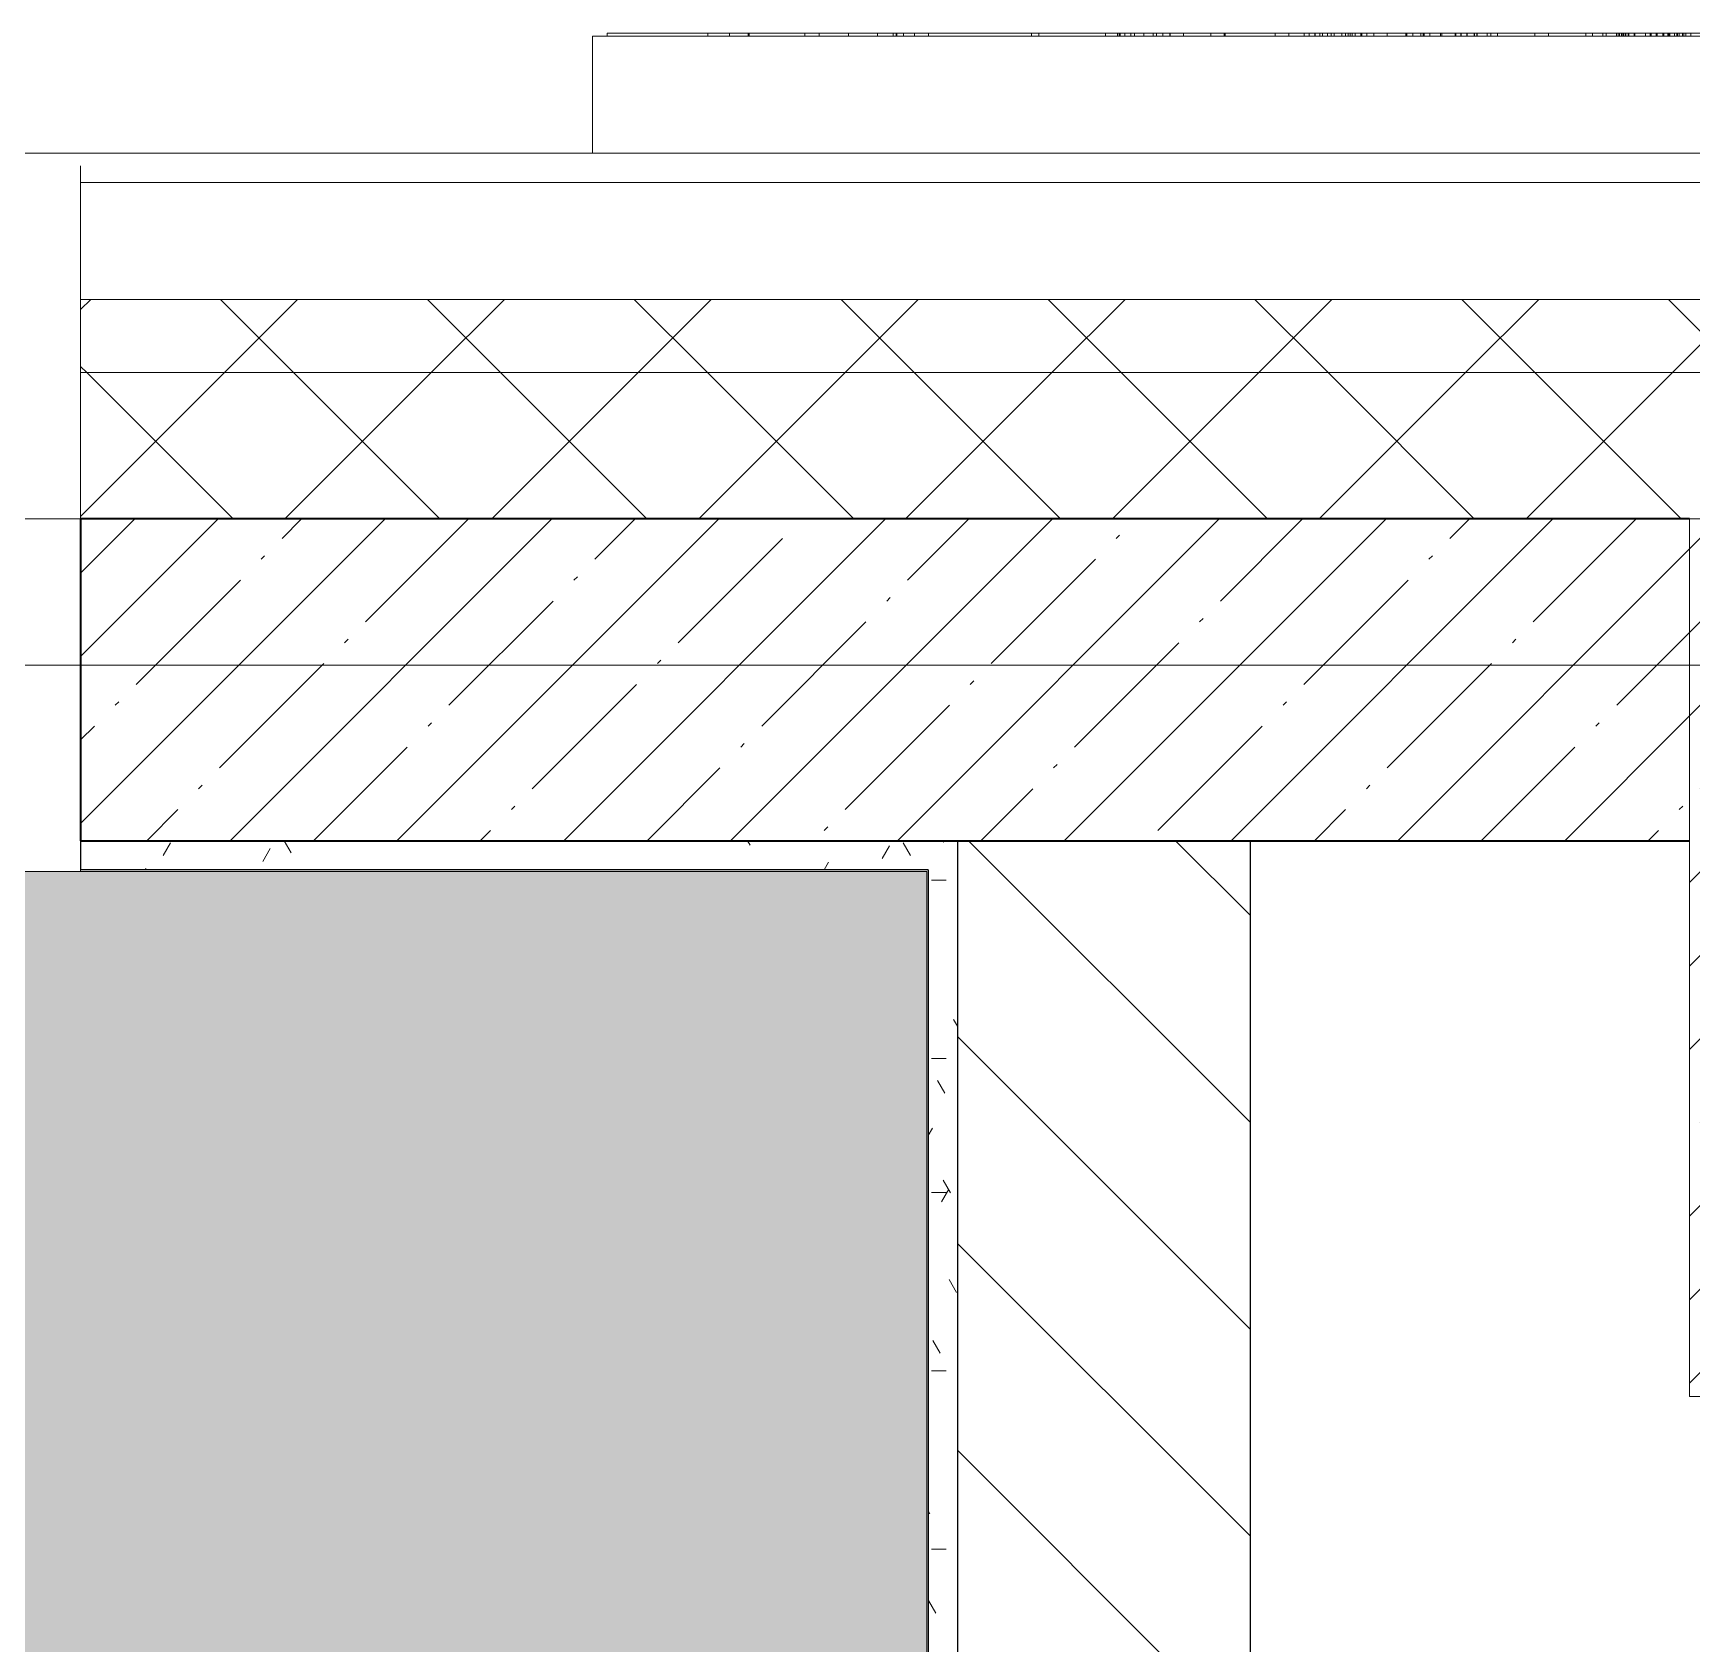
# Model space of a CAD drawing. Header units: millimetres. Extents: x -4196 to 190310, y -8553 to 29000.
# Drawn here: x 31878 to 33012, y 26331 to 27432 of the extents above; entities that cross this region are included whole.
import ezdxf

# ---------------------------------------------------------------- set-up
doc = ezdxf.new("R2010")
doc.units = ezdxf.units.MM
for name, color, linetype, lineweight in [('A-CLNG', 7, 'Continuous', 9), ('A-CLNG-PATT', 7, 'Continuous', 9), ('A-FLOR', 7, 'Continuous', 9), ('A-GENM', 7, 'Continuous', 9), ('A-WALL', 7, 'Continuous', 9), ('I-WALL', 7, 'Continuous', 9), ('S-COLS', 7, 'Continuous', 9), ('Оси', 7, 'Continuous', 9)]:
    doc.layers.add(name, color=color, linetype=linetype, lineweight=lineweight)
for name, color, linetype, lineweight, true_color in [('A-WALL-1', 7, 'Continuous', 35, 0x3c3c3c), ('A-WALL-2', 7, 'Continuous', 25, 0x3c3c3c), ('A-WALL-3', 7, 'Continuous', 13, 0x3c3c3c), ('A-WALL-FNSH-1', 7, 'Continuous', 9, 0x3c3c3c), ('A-WALL-FNSH-2', 7, 'Continuous', 13, 0x3c3c3c)]:
    doc.layers.add(name, color=color, linetype=linetype, lineweight=lineweight, true_color=true_color)
pattern_1 = [(45, (0, 0), (-57.02463, 57.02463), []), (45, (57.025, 0), (-57.02463, 57.02463), [100.806, -20.161, 3.353, -16.808])]
pattern_2 = [(45, (0, 0), (-70.71068, 70.71068), []), (135, (0, 0), (-70.71068, -70.71068), [])]
pattern_3 = [(0, (0, 0), (121.92, 30.48), [10.058, -81.382, 10.058, -81.382, -487.68]), (0, (0, 0), (121.92, 30.48), [-182.88, 10.058, -172.822, 10.058, -81.382, -213.36]), (0, (0, 0), (121.92, 30.48), [-457.2, 10.058, -50.902, 10.058, -142.342]), (120, (45.72, 15.24), (-87.356454, 90.345817), [10.058, -81.382, 10.058, -81.382, -487.68]), (120, (45.72, 15.24), (-87.356454, 90.345817), [-182.88, 10.058, -172.822, 10.058, -81.382, -213.36]), (120, (45.72, 15.24), (-87.356454, 90.345817), [-457.2, 10.058, -50.902, 10.058, -142.342]), (240, (60.96, 76.2), (-34.563546, -120.825817), [10.058, -81.382, 10.058, -81.382, -487.68]), (240, (60.96, 76.2), (-34.563546, -120.825817), [-182.88, 10.058, -172.822, 10.058, -81.382, -213.36]), (240, (60.96, 76.2), (-34.563546, -120.825817), [-457.2, 10.058, -50.902, 10.058, -142.342])]

# ---------------------------------------------------------------- blocks, each defined once
blk = doc.blocks.new('Указатель_Домовой_Квартальный_По грани - Указатель одинарный-23221565-План потолков с обозначением видов отделки и геометрии 1 этажа в осях 1-12')
at = {"layer": 'A-GENM'}
for p, q in [((32260, 27430), (32260, 27350)), ((32273.2, 27430), (32260, 27430)), ((32260, 27430), (32295, 27430)), ((32270, 27432), (32270, 27430)), ((32273.3, 27432), (32270, 27432)), ((32270, 27432), (32295, 27432)), ((32277.3, 27430), (32270, 27430)), ((32270, 27430), (32273.3, 27430)), ((32277.3, 27430), (32273.2, 27430)), ((32277.3, 27432), (32273.3, 27432)), ((32273.3, 27430), (32277.3, 27430)), ((32277.2, 27432), (32275, 27432)), ((32275, 27432), (32277.2, 27432)), ((32275.7, 27430), (32275, 27430)), ((32275, 27430), (32277.2, 27430)), ((32277.2, 27430), (32275.7, 27430)), ((32295, 27430), (32277.5, 27430)), ((32295, 27432), (32277.6, 27432)), ((32277.6, 27430), (32284.9, 27430)), ((32295, 27432), (32277.7, 27432)), ((32277.7, 27432), (32295, 27432)), ((32280.9, 27430), (32277.7, 27430)), ((32277.7, 27430), (32285, 27430)), ((32285, 27430), (32277.7, 27430)), ((32285, 27430), (32280.9, 27430)), ((32285.9, 27430), (32295, 27430)), ((32295, 27430), (32285.9, 27430)), ((32285.9, 27430), (32289.8, 27430)), ((32295, 27430), (32285.9, 27430)), ((32289.8, 27430), (32295, 27430)), ((33525, 27432), (32295, 27432)), ((32295, 27432), (32338.8, 27432)), ((32338.8, 27432), (32295, 27432)), ((32295, 27432), (33525, 27432)), ((33525, 27430), (32295, 27430)), ((32295, 27430), (32338.8, 27430)), ((32338.8, 27430), (32295, 27430)), ((32295, 27430), (33525, 27430)), ((32295, 27430), (33525, 27430)), ((32338.8, 27430), (32295, 27430)), ((32338.8, 27432), (32353.7, 27432)), ((32353.7, 27432), (32338.8, 27432)), ((32338.8, 27432), (32338.8, 27430)), ((32338.8, 27430), (32338.8, 27432)), ((32338.8, 27432), (32366.4, 27432)), ((32366.4, 27432), (32338.8, 27432)), ((32338.8, 27430), (32353.7, 27430)), ((32353.7, 27430), (32338.8, 27430)), ((32338.8, 27430), (32366.4, 27430)), ((32366.4, 27430), (32338.8, 27430)), ((32366.4, 27430), (32338.8, 27430)), ((32353.7, 27432), (32366.4, 27432)), ((32366.4, 27432), (32353.7, 27432)), ((32353.7, 27430), (32353.7, 27432)), ((32353.7, 27430), (32353.7, 27432)), ((32353.7, 27430), (32353.7, 27432)), ((32353.7, 27430), (32353.7, 27432)), ((32353.7, 27430), (32366.4, 27430)), ((32366.4, 27430), (32353.7, 27430)), ((32366.4, 27432), (32415, 27432)), ((32366.4, 27430), (32366.4, 27432)), ((32415, 27430), (32366.4, 27430)), ((32367, 27432), (32405.1, 27432)), ((32405.1, 27432), (32367, 27432)), ((32405.1, 27432), (32367, 27432)), ((32367, 27432), (32367, 27430)), ((32367, 27430), (32367, 27432)), ((32367, 27430), (32367, 27432)), ((32367, 27430), (32367, 27432)), ((32367, 27432), (32405.1, 27432)), ((32405.1, 27432), (32367, 27432)), ((32367, 27430), (32405.1, 27430)), ((32367, 27430), (32405.1, 27430)), ((32405.1, 27430), (32367, 27430)), ((32367, 27430), (32405.1, 27430)), ((32405.1, 27430), (32367, 27430)), ((32405.1, 27430), (32367, 27430)), ((32415, 27432), (32405.1, 27432)), ((32405.1, 27430), (32405.1, 27432)), ((32405.1, 27432), (32415, 27432)), ((32415, 27432), (32405.1, 27432)), ((32405.1, 27430), (32415, 27430)), ((32405.1, 27430), (32415, 27430)), ((32415, 27430), (32405.1, 27430)), ((32415, 27430), (32405.1, 27430)), ((32415, 27430), (32415, 27432)), ((32415, 27430), (32415, 27432)), ((32415, 27432), (32434.9, 27432)), ((32434.9, 27432), (32415, 27432)), ((32415, 27430), (32434.9, 27430)), ((32434.9, 27430), (32415, 27430)), ((32434.9, 27430), (32415, 27430)), ((32434.9, 27432), (32454.8, 27432)), ((32465.5, 27432), (32434.9, 27432)), ((32434.9, 27430), (32434.9, 27432)), ((32434.9, 27430), (32434.9, 27432)), ((32434.9, 27432), (32465.5, 27432)), ((32465.5, 27432), (32434.9, 27432)), ((32434.9, 27430), (32465.5, 27430)), ((32454.8, 27430), (32434.9, 27430)), ((32434.9, 27430), (32465.5, 27430)), ((32465.5, 27430), (32434.9, 27430)), ((32465.5, 27430), (32434.9, 27430)), ((32454.8, 27432), (32465.5, 27432)), ((32454.8, 27432), (32454.8, 27430)), ((32454.8, 27430), (32454.8, 27432)), ((32465.5, 27430), (32454.8, 27430)), ((32465.5, 27432), (32467.6, 27432)), ((32467.6, 27432), (32465.5, 27432)), ((32465.5, 27430), (32465.5, 27432)), ((32465.5, 27432), (32467.6, 27432)), ((32467.6, 27432), (32465.5, 27432)), ((32465.5, 27430), (32467.6, 27430)), ((32467.6, 27430), (32465.5, 27430)), ((32465.5, 27430), (32467.6, 27430)), ((32467.6, 27430), (32465.5, 27430)), ((32467.6, 27430), (32465.5, 27430)), ((32467.6, 27432), (32472.6, 27432)), ((32467.6, 27430), (32467.6, 27432)), ((32472.6, 27430), (32467.6, 27430)), ((32489.6, 27432), (32468.1, 27432)), ((32468.1, 27432), (32489.6, 27432)), ((32489.6, 27432), (32468.1, 27432)), ((32468.1, 27430), (32468.1, 27432)), ((32468.1, 27430), (32468.1, 27432)), ((32468.1, 27432), (32489.6, 27432)), ((32489.6, 27432), (32468.1, 27432)), ((32468.1, 27430), (32489.6, 27430)), ((32489.6, 27430), (32468.1, 27430)), ((32468.1, 27430), (32489.6, 27430)), ((32468.1, 27430), (32489.6, 27430)), ((32489.6, 27430), (32468.1, 27430)), ((32489.6, 27430), (32468.1, 27430)), ((32472.6, 27432), (32480.2, 27432)), ((32472.6, 27432), (32472.6, 27430)), ((32480.2, 27430), (32472.6, 27430)), ((32480.2, 27432), (32489.6, 27432)), ((32480.2, 27430), (32480.2, 27432)), ((32489.6, 27430), (32480.2, 27430)), ((32489.6, 27430), (32489.6, 27432)), ((32489.6, 27430), (32489.6, 27432)), ((32489.6, 27430), (32489.6, 27432)), ((32489.6, 27430), (32489.6, 27432)), ((32489.6, 27432), (32560, 27432)), ((32560, 27432), (32489.6, 27432)), ((32489.6, 27430), (32560, 27430)), ((32560, 27430), (32489.6, 27430)), ((32560, 27430), (32489.6, 27430)), ((32560, 27432), (32565, 27432)), ((32565, 27432), (32560, 27432)), ((32560, 27432), (32565, 27432)), ((32565, 27432), (32560, 27432)), ((32560, 27432), (32560, 27430)), ((32560, 27430), (32560, 27432)), ((32560, 27430), (32565, 27430)), ((32565, 27430), (32560, 27430)), ((32560, 27430), (32565, 27430)), ((32565, 27430), (32560, 27430)), ((32565, 27430), (32560, 27430)), ((32565, 27432), (32610.7, 27432)), ((32610.7, 27432), (32565, 27432)), ((32565, 27430), (32565, 27432)), ((32565, 27430), (32565, 27432)), ((32565, 27430), (32610.7, 27430)), ((32610.7, 27430), (32565, 27430)), ((32610.7, 27430), (32565, 27430)), ((32610.7, 27432), (32618.9, 27432)), ((32618.9, 27432), (32610.7, 27432)), ((32610.7, 27432), (32618.9, 27432)), ((32618.9, 27432), (32610.7, 27432)), ((32610.7, 27432), (32610.7, 27430)), ((32610.7, 27430), (32610.7, 27432)), ((32610.7, 27430), (32618.9, 27430)), ((32618.9, 27430), (32610.7, 27430)), ((32610.7, 27430), (32618.9, 27430)), ((32618.9, 27430), (32610.7, 27430)), ((32618.9, 27430), (32610.7, 27430)), ((32618.9, 27432), (32628.1, 27432)), ((32628.1, 27432), (32618.9, 27432)), ((32618.9, 27432), (32628.1, 27432)), ((32623.9, 27432), (32618.9, 27432)), ((32618.9, 27432), (32620.6, 27432)), ((32618.9, 27432), (32618.9, 27430)), ((32618.9, 27430), (32628.1, 27430)), ((32628.1, 27430), (32618.9, 27430)), ((32620.6, 27430), (32618.9, 27430)), ((32618.9, 27430), (32623.9, 27430)), ((32628.1, 27430), (32618.9, 27430)), ((32628.1, 27430), (32618.9, 27430)), ((32620, 27430), (32620, 27432)), ((32620, 27430), (32620, 27432)), ((32620.6, 27432), (32628.1, 27432)), ((32628.1, 27432), (32620.6, 27432)), ((32620.6, 27430), (32620.6, 27432)), ((32620.6, 27430), (32628.1, 27430)), ((32628.1, 27430), (32620.6, 27430)), ((32628.1, 27432), (32623.9, 27432)), ((32623.9, 27430), (32623.9, 27432)), ((32623.9, 27430), (32628.1, 27430)), ((32628.1, 27432), (32630.4, 27432)), ((32630.4, 27432), (32628.1, 27432)), ((32628.1, 27432), (32630.4, 27432)), ((32630.4, 27432), (32628.1, 27432)), ((32628.1, 27432), (32630.4, 27432)), ((32630.4, 27432), (32628.1, 27432)), ((32628.1, 27430), (32628.1, 27432)), ((32628.1, 27430), (32630.4, 27430)), ((32630.4, 27430), (32628.1, 27430)), ((32628.1, 27430), (32630.4, 27430)), ((32630.4, 27430), (32628.1, 27430)), ((32628.1, 27430), (32630.4, 27430)), ((32630.4, 27430), (32628.1, 27430)), ((32630.4, 27430), (32628.1, 27430)), ((32630.4, 27432), (32643.3, 27432)), ((32643.3, 27432), (32630.4, 27432)), ((32630.4, 27432), (32636.8, 27432)), ((32636.8, 27432), (32630.4, 27432)), ((32630.4, 27432), (32643.3, 27432)), ((32643.3, 27432), (32630.4, 27432)), ((32630.4, 27430), (32630.4, 27432)), ((32630.4, 27430), (32643.3, 27430)), ((32643.3, 27430), (32630.4, 27430)), ((32630.4, 27430), (32643.3, 27430)), ((32643.3, 27430), (32630.4, 27430)), ((32630.4, 27430), (32636.8, 27430)), ((32636.8, 27430), (32630.4, 27430)), ((32643.3, 27430), (32630.4, 27430)), ((32636.8, 27432), (32643.3, 27432)), ((32643.3, 27432), (32636.8, 27432)), ((32636.8, 27430), (32636.8, 27432)), ((32636.8, 27430), (32636.8, 27432)), ((32636.8, 27430), (32643.3, 27430)), ((32643.3, 27430), (32636.8, 27430)), ((32643.3, 27432), (32645.5, 27432)), ((32645.5, 27432), (32643.3, 27432)), ((32643.3, 27432), (32645.5, 27432)), ((32645.5, 27432), (32643.3, 27432)), ((32643.3, 27432), (32645.5, 27432)), ((32645.5, 27432), (32643.3, 27432)), ((32643.3, 27430), (32643.3, 27432)), ((32643.3, 27430), (32645.5, 27430)), ((32645.5, 27430), (32643.3, 27430)), ((32643.3, 27430), (32645.5, 27430)), ((32645.5, 27430), (32643.3, 27430)), ((32643.3, 27430), (32645.5, 27430)), ((32645.5, 27430), (32643.3, 27430)), ((32645.5, 27430), (32643.3, 27430)), ((32645.5, 27432), (32654.8, 27432)), ((32654.8, 27432), (32645.5, 27432)), ((32645.5, 27432), (32654.8, 27432)), ((32649.8, 27432), (32645.5, 27432)), ((32645.5, 27432), (32654.8, 27432)), ((32654.7, 27432), (32645.5, 27432)), ((32645.5, 27430), (32645.5, 27432)), ((32645.5, 27430), (32654.8, 27430)), ((32654.8, 27430), (32645.5, 27430)), ((32645.5, 27430), (32654.7, 27430)), ((32654.8, 27430), (32645.5, 27430)), ((32645.5, 27430), (32649.8, 27430)), ((32654.8, 27430), (32645.5, 27430)), ((32654.8, 27430), (32645.5, 27430)), ((32654.8, 27432), (32649.8, 27432)), ((32649.8, 27430), (32649.8, 27432)), ((32649.8, 27430), (32654.8, 27430)), ((32654.7, 27430), (32654.7, 27432)), ((32654.8, 27432), (32664.1, 27432)), ((32664.1, 27432), (32654.8, 27432)), ((32654.8, 27432), (32664.1, 27432)), ((32664.1, 27432), (32654.8, 27432)), ((32654.8, 27430), (32654.8, 27432)), ((32654.8, 27430), (32654.8, 27432)), ((32654.8, 27430), (32654.8, 27432)), ((32654.8, 27430), (32664.1, 27430)), ((32664.1, 27430), (32654.8, 27430)), ((32654.8, 27430), (32664.1, 27430)), ((32664.1, 27430), (32654.8, 27430)), ((32664.1, 27430), (32654.8, 27430)), ((32664.1, 27432), (32682.7, 27432)), ((32682.7, 27432), (32664.1, 27432)), ((32664.1, 27430), (32664.1, 27432)), ((32664.1, 27430), (32664.1, 27432)), ((32664.1, 27430), (32682.7, 27430)), ((32682.7, 27430), (32664.1, 27430)), ((32682.7, 27430), (32664.1, 27430)), ((32682.7, 27432), (32736, 27432)), ((32736, 27432), (32682.7, 27432)), ((32682.7, 27432), (32692.5, 27432)), ((32691.9, 27432), (32682.7, 27432)), ((32682.7, 27432), (32682.7, 27430)), ((32682.7, 27430), (32682.7, 27432)), ((32682.7, 27430), (32736, 27430)), ((32736, 27430), (32682.7, 27430)), ((32682.7, 27430), (32691.9, 27430)), ((32692.5, 27430), (32682.7, 27430)), ((32736, 27430), (32682.7, 27430)), ((32691.9, 27430), (32691.9, 27432)), ((32691.9, 27430), (32691.9, 27432)), ((32692.5, 27432), (32726.7, 27432)), ((32726.6, 27432), (32692.5, 27432)), ((32692.5, 27430), (32692.5, 27432)), ((32692.5, 27430), (32726.6, 27430)), ((32726.7, 27430), (32692.5, 27430)), ((32726.6, 27430), (32726.6, 27432)), ((32726.7, 27432), (32736, 27432)), ((32736, 27432), (32726.7, 27432)), ((32726.7, 27430), (32726.7, 27432)), ((32726.7, 27430), (32726.7, 27432)), ((32726.7, 27430), (32736, 27430)), ((32736, 27430), (32726.7, 27430)), ((32736, 27432), (32746.5, 27432)), ((32746.5, 27432), (32736, 27432)), ((32736, 27430), (32736, 27432)), ((32736, 27430), (32736, 27432)), ((32736, 27430), (32746.5, 27430)), ((32746.5, 27430), (32736, 27430)), ((32746.5, 27430), (32736, 27430)), ((32746.5, 27432), (32749.9, 27432)), ((32749.9, 27432), (32746.5, 27432)), ((32746.5, 27432), (32749.9, 27432)), ((32749.9, 27432), (32746.5, 27432)), ((32746.5, 27432), (32746.5, 27430)), ((32746.5, 27430), (32749.9, 27430)), ((32749.9, 27430), (32746.5, 27430)), ((32746.5, 27430), (32749.9, 27430)), ((32749.9, 27430), (32746.5, 27430)), ((32749.9, 27430), (32746.5, 27430)), ((32749.9, 27432), (32774.8, 27432)), ((32774.8, 27432), (32749.9, 27432)), ((32749.9, 27432), (32774.8, 27432)), ((32753.8, 27432), (32749.9, 27432)), ((32749.9, 27432), (32753.8, 27432)), ((32757.3, 27432), (32749.9, 27432)), ((32749.9, 27430), (32749.9, 27432)), ((32749.9, 27430), (32749.9, 27432)), ((32749.9, 27430), (32774.8, 27430)), ((32774.8, 27430), (32749.9, 27430)), ((32749.9, 27430), (32757.3, 27430)), ((32753.8, 27430), (32749.9, 27430)), ((32749.9, 27430), (32753.8, 27430)), ((32774.8, 27430), (32749.9, 27430)), ((32774.8, 27430), (32749.9, 27430)), ((32753.8, 27432), (32767, 27432)), ((32753.8, 27430), (32753.8, 27432)), ((32767, 27430), (32753.8, 27430)), ((32759.1, 27432), (32753.9, 27432)), ((32753.9, 27430), (32753.9, 27432)), ((32753.9, 27430), (32759.1, 27430)), ((32774.8, 27432), (32757.3, 27432)), ((32757.3, 27430), (32757.3, 27432)), ((32757.3, 27430), (32774.8, 27430)), ((32762.5, 27432), (32759.1, 27432)), ((32759.1, 27430), (32759.1, 27432)), ((32759.1, 27430), (32762.5, 27430)), ((32764.9, 27432), (32762.5, 27432)), ((32762.5, 27430), (32762.5, 27432)), ((32762.5, 27430), (32764.9, 27430)), ((32767, 27432), (32764.9, 27432)), ((32764.9, 27430), (32764.9, 27432)), ((32764.9, 27430), (32767, 27430)), ((32767, 27432), (32774.8, 27432)), ((32767, 27430), (32767, 27432)), ((32774.8, 27430), (32767, 27430)), ((32772.2, 27432), (32767.1, 27432)), ((32767.1, 27430), (32767.1, 27432)), ((32767.1, 27430), (32772.2, 27430)), ((32774.8, 27432), (32772.2, 27432)), ((32772.2, 27430), (32772.2, 27432)), ((32772.2, 27430), (32774.8, 27430)), ((32774.8, 27432), (32778, 27432)), ((32778, 27432), (32774.8, 27432)), ((32774.8, 27432), (32778, 27432)), ((32778, 27432), (32774.8, 27432)), ((32774.8, 27432), (32776.6, 27432)), ((32778, 27432), (32774.8, 27432)), ((32774.8, 27430), (32774.8, 27432)), ((32774.8, 27430), (32778, 27430)), ((32778, 27430), (32774.8, 27430)), ((32774.8, 27430), (32778, 27430)), ((32776.6, 27430), (32774.8, 27430)), ((32774.8, 27430), (32778, 27430)), ((32778, 27430), (32774.8, 27430)), ((32778, 27430), (32774.8, 27430)), ((32776.6, 27432), (32778, 27432)), ((32776.6, 27430), (32776.6, 27432)), ((32778, 27430), (32776.6, 27430)), ((32778, 27432), (32779.3, 27432)), ((32779.3, 27432), (32778, 27432)), ((32778, 27432), (32779.3, 27432)), ((32779.3, 27432), (32778, 27432)), ((32778, 27432), (32781.4, 27432)), ((32779.3, 27432), (32778, 27432)), ((32778, 27430), (32778, 27432)), ((32778, 27430), (32779.3, 27430)), ((32779.3, 27430), (32778, 27430)), ((32778, 27430), (32779.3, 27430)), ((32781.4, 27430), (32778, 27430)), ((32778, 27430), (32779.3, 27430)), ((32779.3, 27430), (32778, 27430)), ((32779.3, 27430), (32778, 27430)), ((32779.3, 27432), (32803.3, 27432)), ((32803.3, 27432), (32779.3, 27432)), ((32785.2, 27432), (32779.3, 27432)), ((32779.3, 27430), (32779.3, 27432)), ((32779.3, 27430), (32803.3, 27430)), ((32803.3, 27430), (32779.3, 27430)), ((32779.3, 27430), (32785.2, 27430)), ((32803.3, 27430), (32779.3, 27430)), ((32781.4, 27432), (32785.2, 27432)), ((32781.4, 27430), (32781.4, 27432)), ((32785.2, 27430), (32781.4, 27430)), ((32785.2, 27432), (32789.3, 27432)), ((32785.2, 27430), (32785.2, 27432)), ((32789.3, 27430), (32785.2, 27430)), ((32794, 27432), (32785.9, 27432)), ((32785.9, 27430), (32785.9, 27432)), ((32785.9, 27430), (32794, 27430)), ((32789.3, 27432), (32794, 27432)), ((32789.3, 27430), (32789.3, 27432)), ((32794, 27430), (32789.3, 27430)), ((32794, 27432), (32803.3, 27432)), ((32803.3, 27432), (32794, 27432)), ((32794, 27430), (32794, 27432)), ((32794, 27430), (32794, 27432)), ((32794, 27430), (32794, 27432)), ((32794, 27430), (32794, 27432)), ((32794, 27430), (32803.3, 27430)), ((32803.3, 27430), (32794, 27430)), ((32803.3, 27432), (32816.1, 27432)), ((32816.1, 27432), (32803.3, 27432)), ((32803.3, 27430), (32803.3, 27432)), ((32803.3, 27430), (32803.3, 27432)), ((32803.3, 27430), (32816.1, 27430)), ((32816.1, 27430), (32803.3, 27430)), ((32816.1, 27430), (32803.3, 27430)), ((32816.1, 27432), (32816.7, 27432)), ((32828.3, 27432), (32816.1, 27432)), ((32816.1, 27432), (32828.5, 27432)), ((32816.1, 27432), (32816.1, 27430)), ((32816.1, 27430), (32816.1, 27432)), ((32816.1, 27430), (32816.1, 27432)), ((32828.5, 27430), (32816.1, 27430)), ((32816.1, 27430), (32828.3, 27430)), ((32816.7, 27430), (32816.1, 27430)), ((32816.7, 27432), (32827.8, 27432)), ((32827.8, 27432), (32816.7, 27432)), ((32816.7, 27432), (32827.8, 27432)), ((32820.7, 27432), (32816.7, 27432)), ((32816.7, 27430), (32816.7, 27432)), ((32816.7, 27430), (32827.8, 27430)), ((32827.8, 27430), (32816.7, 27430)), ((32816.7, 27430), (32820.7, 27430)), ((32827.8, 27430), (32816.7, 27430)), ((32827.8, 27430), (32816.7, 27430)), ((32826.2, 27432), (32820.7, 27432)), ((32820.7, 27430), (32820.7, 27432)), ((32820.7, 27430), (32826.2, 27430)), ((32827.8, 27432), (32826.2, 27432)), ((32826.2, 27430), (32826.2, 27432)), ((32826.2, 27430), (32827.8, 27430)), ((32827.8, 27430), (32827.8, 27432)), ((32828.3, 27430), (32828.3, 27432)), ((32828.5, 27432), (32839.8, 27432)), ((32839.8, 27432), (32828.5, 27432)), ((32828.5, 27432), (32839.8, 27432)), ((32839.8, 27432), (32828.5, 27432)), ((32828.5, 27432), (32839.8, 27432)), ((32832.4, 27432), (32828.5, 27432)), ((32828.5, 27430), (32828.5, 27432)), ((32828.5, 27430), (32839.8, 27430)), ((32839.8, 27430), (32828.5, 27430)), ((32828.5, 27430), (32832.4, 27430)), ((32839.8, 27430), (32828.5, 27430)), ((32828.5, 27430), (32839.8, 27430)), ((32839.8, 27430), (32828.5, 27430)), ((32839.8, 27430), (32828.5, 27430)), ((32839.8, 27432), (32832.4, 27432)), ((32832.4, 27430), (32832.4, 27432)), ((32832.4, 27430), (32839.8, 27430)), ((32839.8, 27432), (32853.8, 27432)), ((32839.8, 27430), (32839.8, 27432)), ((32839.8, 27430), (32839.8, 27432)), ((32853.8, 27430), (32839.8, 27430)), ((32840.5, 27432), (32862.8, 27432)), ((32862.8, 27432), (32840.5, 27432)), ((32840.5, 27432), (32849.8, 27432)), ((32853.6, 27432), (32840.5, 27432)), ((32840.5, 27430), (32840.5, 27432)), ((32840.5, 27430), (32862.8, 27430)), ((32862.8, 27430), (32840.5, 27430)), ((32840.5, 27430), (32853.6, 27430)), ((32849.8, 27430), (32840.5, 27430)), ((32862.8, 27430), (32840.5, 27430)), ((32850.2, 27432), (32840.6, 27432)), ((32840.6, 27430), (32840.6, 27432)), ((32840.6, 27430), (32850.2, 27430)), ((32849.8, 27432), (32857.6, 27432)), ((32849.8, 27430), (32849.8, 27432)), ((32857.6, 27430), (32849.8, 27430)), ((32857.9, 27432), (32850.2, 27432)), ((32850.2, 27430), (32850.2, 27432)), ((32850.2, 27430), (32857.9, 27430)), ((32853.6, 27430), (32853.6, 27432)), ((32853.8, 27432), (32864.6, 27432)), ((32862.8, 27432), (32853.8, 27432)), ((32853.8, 27430), (32853.8, 27432)), ((32853.8, 27430), (32862.8, 27430)), ((32864.6, 27430), (32853.8, 27430)), ((32857.6, 27432), (32862.8, 27432)), ((32857.6, 27430), (32857.6, 27432)), ((32862.8, 27430), (32857.6, 27430)), ((32862.9, 27432), (32857.9, 27432)), ((32857.9, 27430), (32857.9, 27432)), ((32857.9, 27430), (32862.9, 27430)), ((32862.8, 27432), (32871.6, 27432)), ((32871.6, 27432), (32862.8, 27432)), ((32862.8, 27432), (32864.6, 27432)), ((32864.5, 27432), (32862.8, 27432)), ((32862.8, 27430), (32862.8, 27432)), ((32862.8, 27430), (32871.6, 27430)), ((32871.6, 27430), (32862.8, 27430)), ((32862.8, 27430), (32864.5, 27430)), ((32864.6, 27430), (32862.8, 27430)), ((32871.6, 27430), (32862.8, 27430)), ((32864.6, 27432), (32862.9, 27432)), ((32862.9, 27430), (32862.9, 27432)), ((32862.9, 27430), (32864.6, 27430)), ((32864.5, 27430), (32864.5, 27432)), ((32864.6, 27432), (32871.6, 27432)), ((32871.5, 27432), (32864.6, 27432)), ((32864.6, 27430), (32864.6, 27432)), ((32864.6, 27430), (32871.5, 27430)), ((32871.6, 27430), (32864.6, 27430)), ((32864.8, 27430), (32864.8, 27432)), ((32871.5, 27430), (32871.5, 27432)), ((32871.6, 27432), (32878.7, 27432)), ((32878.7, 27432), (32871.6, 27432)), ((32871.6, 27432), (32874, 27432)), ((32874, 27432), (32871.6, 27432)), ((32871.6, 27430), (32871.6, 27432)), ((32871.6, 27430), (32878.7, 27430)), ((32878.7, 27430), (32871.6, 27430)), ((32871.6, 27430), (32874, 27430)), ((32874, 27430), (32871.6, 27430)), ((32878.7, 27430), (32871.6, 27430)), ((32874, 27430), (32874, 27432)), ((32878.7, 27432), (32939, 27432)), ((32939, 27432), (32878.7, 27432)), ((32878.7, 27432), (32939, 27432)), ((32904.2, 27432), (32878.7, 27432)), ((32878.7, 27432), (32878.7, 27430)), ((32878.7, 27430), (32878.7, 27432)), ((32878.7, 27430), (32939, 27430)), ((32939, 27430), (32878.7, 27430)), ((32878.7, 27430), (32904.2, 27430)), ((32939, 27430), (32878.7, 27430)), ((32939, 27430), (32878.7, 27430)), ((32913.5, 27432), (32904.2, 27432)), ((32904.2, 27430), (32904.2, 27432)), ((32904.2, 27430), (32904.2, 27432)), ((32904.2, 27430), (32913.5, 27430)), ((32939, 27432), (32913.5, 27432)), ((32913.5, 27430), (32913.5, 27432)), ((32913.5, 27430), (32913.5, 27432)), ((32913.5, 27430), (32939, 27430)), ((32939, 27432), (32943.6, 27432)), ((32943.6, 27432), (32939, 27432)), ((32939, 27430), (32939, 27432)), ((32939, 27430), (32939, 27432)), ((32939, 27430), (32943.6, 27430)), ((32943.6, 27430), (32939, 27430)), ((32943.6, 27430), (32939, 27430)), ((32943.6, 27432), (32959.9, 27432)), ((32959.9, 27432), (32943.6, 27432)), ((32943.6, 27432), (32950.6, 27432)), ((32952.9, 27432), (32943.6, 27432)), ((32943.6, 27432), (32943.6, 27430)), ((32943.6, 27430), (32943.6, 27432)), ((32943.6, 27430), (32959.9, 27430)), ((32959.9, 27430), (32943.6, 27430)), ((32943.6, 27430), (32952.9, 27430)), ((32950.6, 27430), (32943.6, 27430)), ((32959.9, 27430), (32943.6, 27430)), ((32950.6, 27432), (32992.4, 27432)), ((32950.6, 27430), (32950.6, 27432)), ((32950.6, 27430), (32950.6, 27432)), ((32992.4, 27430), (32950.6, 27430)), ((32959.9, 27432), (32952.9, 27432)), ((32952.9, 27430), (32952.9, 27432)), ((32952.9, 27430), (32952.9, 27432)), ((32952.9, 27430), (32959.9, 27430)), ((32959.9, 27432), (32964.4, 27432)), ((32964.4, 27432), (32959.9, 27432)), ((32959.9, 27432), (32995.8, 27432)), ((32983.1, 27432), (32959.9, 27432)), ((32995.8, 27432), (32959.9, 27432)), ((32959.9, 27432), (32959.9, 27430)), ((32959.9, 27430), (32959.9, 27432)), ((32959.9, 27430), (32964.4, 27430)), ((32964.4, 27430), (32959.9, 27430)), ((32959.9, 27430), (32995.8, 27430)), ((32959.9, 27430), (32983.1, 27430)), ((32995.8, 27430), (32959.9, 27430)), ((32964.4, 27430), (32959.9, 27430)), ((32963.5, 27432), (32961.1, 27432)), ((32961.1, 27432), (32962, 27432)), ((32961.1, 27430), (32961.1, 27432)), ((32962, 27430), (32961.1, 27430)), ((32961.1, 27430), (32963.5, 27430)), ((32962, 27432), (32964.4, 27432)), ((32962, 27430), (32962, 27432)), ((32964.4, 27430), (32962, 27430)), ((32963.5, 27430), (32963.5, 27432)), ((32964.4, 27432), (32966.5, 27432)), ((32966.5, 27432), (32964.4, 27432)), ((32966.5, 27432), (32964.4, 27432)), ((32964.4, 27432), (32968, 27432)), ((32964.4, 27430), (32964.4, 27432)), ((32964.4, 27430), (32966.5, 27430)), ((32966.5, 27430), (32964.4, 27430)), ((32968, 27430), (32964.4, 27430)), ((32964.4, 27430), (32966.5, 27430)), ((32966.5, 27430), (32964.4, 27430)), ((32965.9, 27432), (32964.9, 27432)), ((32964.9, 27432), (32966.5, 27432)), ((32964.9, 27430), (32964.9, 27432)), ((32966.5, 27430), (32964.9, 27430)), ((32964.9, 27430), (32965.9, 27430)), ((32968, 27432), (32965.9, 27432)), ((32965.9, 27430), (32965.9, 27432)), ((32965.9, 27430), (32968, 27430)), ((32966.5, 27432), (32972.1, 27432)), ((32972.1, 27432), (32966.5, 27432)), ((32966.5, 27432), (32972.1, 27432)), ((32972.1, 27432), (32966.5, 27432)), ((32966.5, 27430), (32966.5, 27432)), ((32966.5, 27430), (32972.1, 27430)), ((32972.1, 27430), (32966.5, 27430)), ((32972.1, 27430), (32966.5, 27430)), ((32966.5, 27430), (32972.1, 27430)), ((32972.1, 27430), (32966.5, 27430)), ((32968, 27432), (32972.5, 27432)), ((32968, 27430), (32968, 27432)), ((32972.5, 27430), (32968, 27430)), ((32972.1, 27432), (32968.4, 27432)), ((32968.4, 27430), (32968.4, 27432)), ((32968.4, 27430), (32972.1, 27430)), ((32972.1, 27430), (32972.1, 27432)), ((32972.1, 27430), (32972.1, 27432)), ((32972.3, 27430), (32972.3, 27432)), ((32972.5, 27432), (32979.9, 27432)), ((32979.9, 27432), (32972.5, 27432)), ((32979.9, 27432), (32972.5, 27432)), ((32972.5, 27432), (32979.9, 27432)), ((32979.9, 27432), (32972.5, 27432)), ((32972.5, 27432), (32983.7, 27432)), ((32972.5, 27430), (32972.5, 27432)), ((32972.5, 27430), (32979.9, 27430)), ((32979.9, 27430), (32972.5, 27430)), ((32979.9, 27430), (32972.5, 27430)), ((32972.5, 27430), (32979.9, 27430)), ((32983.7, 27430), (32972.5, 27430)), ((32972.5, 27430), (32979.9, 27430)), ((32979.9, 27430), (32972.5, 27430)), ((32979.9, 27432), (32983.7, 27432)), ((32983.7, 27432), (32979.9, 27432)), ((32983.7, 27432), (32979.9, 27432)), ((32979.9, 27432), (32979.9, 27430)), ((32979.9, 27430), (32979.9, 27432)), ((32979.9, 27430), (32979.9, 27432)), ((32979.9, 27430), (32979.9, 27432)), ((32979.9, 27430), (32983.7, 27430)), ((32983.7, 27430), (32979.9, 27430)), ((32979.9, 27430), (32983.7, 27430)), ((32983.7, 27430), (32979.9, 27430)), ((32987.1, 27432), (32983.1, 27432)), ((32983.1, 27430), (32983.1, 27432)), ((32983.1, 27430), (32987.1, 27430)), ((32983.7, 27432), (32987.7, 27432)), ((32987.7, 27432), (32983.7, 27432)), ((32983.7, 27432), (32983.7, 27430)), ((32983.7, 27430), (32983.7, 27432)), ((32983.7, 27430), (32987.7, 27430)), ((32987.7, 27430), (32983.7, 27430)), ((32987.7, 27430), (32983.7, 27430)), ((32995.8, 27432), (32987.1, 27432)), ((32987.1, 27430), (32987.1, 27432)), ((32987.1, 27430), (32995.8, 27430)), ((32987.7, 27432), (32995.8, 27432)), ((32995.8, 27432), (32987.7, 27432)), ((32991.6, 27432), (32987.7, 27432)), ((32987.7, 27432), (32995.8, 27432)), ((32987.7, 27430), (32987.7, 27432)), ((32987.7, 27430), (32995.8, 27430)), ((32995.8, 27430), (32987.7, 27430)), ((32995.8, 27430), (32987.7, 27430)), ((32987.7, 27430), (32991.6, 27430)), ((32995.8, 27430), (32987.7, 27430)), ((32991.6, 27430), (32991.6, 27432)), ((32995.1, 27432), (32992.4, 27432)), ((32992.4, 27432), (32995.8, 27432)), ((32992.4, 27430), (32992.4, 27432)), ((32992.4, 27430), (32995.1, 27430)), ((32995.8, 27430), (32992.4, 27430)), ((32995.1, 27430), (32995.1, 27432)), ((32995.8, 27432), (32999.7, 27432)), ((32995.8, 27432), (33005.1, 27432)), ((33001.6, 27432), (32995.8, 27432)), ((32995.8, 27430), (32995.8, 27432)), ((32995.8, 27430), (32995.8, 27432)), ((32999.7, 27430), (32995.8, 27430)), ((32995.8, 27430), (33001.6, 27430)), ((33005.1, 27430), (32995.8, 27430)), ((32996.5, 27432), (33005.1, 27432)), ((33005.1, 27432), (32996.5, 27432)), ((32999.2, 27432), (32996.5, 27432)), ((32996.5, 27432), (33005.1, 27432)), ((33005.1, 27432), (32996.5, 27432)), ((32996.5, 27430), (32996.5, 27432)), ((32996.5, 27430), (33005.1, 27430)), ((33005.1, 27430), (32996.5, 27430)), ((33005.1, 27430), (32996.5, 27430)), ((32996.5, 27430), (32999.2, 27430)), ((32996.5, 27430), (33005.1, 27430)), ((33005.1, 27430), (32996.5, 27430)), ((33001.3, 27432), (32999.7, 27432)), ((32999.7, 27432), (33002.9, 27432)), ((32999.7, 27430), (32999.7, 27432)), ((32999.7, 27430), (33001.3, 27430)), ((33002.9, 27430), (32999.7, 27430)), ((33002.9, 27432), (33001.3, 27432)), ((33001.3, 27430), (33001.3, 27432)), ((33001.3, 27430), (33002.9, 27430)), ((33010.9, 27432), (33001.6, 27432)), ((33001.6, 27430), (33001.6, 27432)), ((33001.6, 27430), (33001.6, 27432)), ((33001.6, 27430), (33010.9, 27430)), ((33002.9, 27432), (33010.9, 27432)), ((33002.9, 27430), (33002.9, 27432)), ((33010.9, 27430), (33002.9, 27430)), ((33005.1, 27432), (33003.1, 27432)), ((33003.1, 27430), (33005.1, 27430)), ((33005.1, 27432), (33010.9, 27432)), ((33005.1, 27430), (33005.1, 27432)), ((33010.9, 27430), (33005.1, 27430)), ((33006.1, 27432), (33010.9, 27432)), ((33010.9, 27432), (33006.1, 27432)), ((33007.5, 27432), (33006.1, 27432)), ((33006.1, 27432), (33006.1, 27430)), ((33006.1, 27430), (33010.9, 27430)), ((33010.9, 27430), (33006.1, 27430)), ((33006.1, 27430), (33007.5, 27430)), ((33010.9, 27430), (33006.1, 27430)), ((33010.9, 27432), (33007.5, 27432)), ((33007.5, 27430), (33007.5, 27432)), ((33007.5, 27430), (33010.9, 27430)), ((33010.9, 27430), (33010.9, 27432)), ((33010.9, 27430), (33010.9, 27432)), ((33010.9, 27430), (33010.9, 27432))]:
    blk.add_line(p, q, dxfattribs=at)

msp = doc.modelspace()

# ---------------------------------------------------------------- hatches: boundary and pattern name
at = {"layer": 'A-CLNG-PATT'}
h = msp.add_hatch(color=256, dxfattribs=at)
h.paths.add_polyline_path([(28781, 20121), (33389, 20121), (33389, 21979), (32989, 21979), (32989, 22621), (33369, 22621), (33369, 25229), (32488.5, 25229), (32488.5, 26859), (30631, 26859), (30631, 26479), (28781, 26479), (28781, 21011.4)])
h.paths.add_polyline_path([(29990, 21979), (29990, 22620), (30631, 22620), (30631, 21979)])
at = {"layer": 'A-WALL'}
h = msp.add_hatch(dxfattribs=at)
h.set_pattern_fill('FP_6', color=256, style=0, pattern_type=2)
h.set_pattern_definition(pattern_2)
h.paths.add_polyline_path([(33349.9, 27200), (33760, 27200), (33760, 27250), (33010, 27250), (33010, 27200), (33018.3, 27200)])
h.paths.add_polyline_path([(30034.2, 27200), (30610, 27200), (30610, 27250), (19610.3, 27250), (19610.3, 27200), (27381.6, 27200)])
h.paths.add_polyline_path([(18110.3, 27200), (18710.3, 27200), (18710.3, 27250), (17810.3, 27250), (17810.3, 27200), (18097.6, 27200)])
h.paths.add_polyline_path([(16010.3, 27200), (16910.3, 27200), (16910.3, 27250), (16010.3, 27250)])
h.paths.add_polyline_path([(13730, 27200), (15110.3, 27200), (15110.3, 27250), (13730, 27250)])
h = msp.add_hatch(dxfattribs=at)
h.set_pattern_fill('FP_6', color=256, style=0, pattern_type=2)
h.set_pattern_definition(pattern_2)
h.paths.add_polyline_path([(32686.8, 27200), (33010, 27200), (33010, 27250), (31910, 27250), (31910, 27200), (32398.9, 27200)])
h.paths.add_polyline_path([(30810, 27200), (30810, 27250), (30610, 27250), (30610, 27200), (30721.1, 27200)])
h = msp.add_hatch(dxfattribs=at)
h.set_pattern_fill('FP_6', color=256, style=0, pattern_type=2)
h.set_pattern_definition(pattern_2)
h.paths.add_polyline_path([(25810, 27100), (30610, 27100), (30610, 27200), (19610.3, 27200), (19610.3, 27100), (22510, 27100)])
h.paths.add_polyline_path([(16771.3, 27100), (16910.3, 27100), (16910.3, 27200), (16010.3, 27200), (16010.3, 27100)])
h.paths.add_polyline_path([(14310, 27100), (15110.3, 27100), (15110.3, 27200), (13730, 27200), (13730, 27100), (14118.8, 27100)])
h.paths.add_polyline_path([(17810.3, 27100), (18710.3, 27100), (18710.3, 27200), (17810.3, 27200)])
h.paths.add_polyline_path([(33610, 27100), (33710, 27100), (33710, 27200), (33010, 27200), (33010, 27100), (33349.9, 27100)])
h = msp.add_hatch(dxfattribs=at)
h.set_pattern_fill('FP_6', color=256, style=0, pattern_type=2)
h.set_pattern_definition(pattern_2)
h.paths.add_polyline_path([(33010, 27100), (33010, 27200), (31910, 27200), (31910, 27100), (32686.8, 27100)])
h.paths.add_polyline_path([(30610, 27100), (30810, 27100), (30810, 27200), (30610, 27200)])
at = {"layer": 'I-WALL'}
h = msp.add_hatch(dxfattribs=at)
h.set_pattern_fill('FP_1', color=256, style=0, pattern_type=2)
h.set_pattern_definition(pattern_1)
h.paths.add_polyline_path([(32509.5, 26880), (33010, 26880), (33010, 27100), (31910, 27100), (31910, 26880), (32488.5, 26880)])
h.paths.add_polyline_path([(30810, 26880), (30810, 27100), (30610, 27100), (30610, 26880), (30697.6, 26880)])
h = msp.add_hatch(dxfattribs=at)
h.set_pattern_fill('FP_80', color=256, style=0, pattern_type=2)
h.set_pattern_definition(pattern_3)
h.paths.add_polyline_path([(30643, 26860), (30810, 26860), (30810, 26880), (30630, 26880), (30631, 26860)])
h.paths.add_polyline_path([(32476.5, 26860), (32489.5, 26860), (32488.5, 26880), (31910, 26880), (31910, 26860), (32023.6, 26860)])
h = msp.add_hatch(dxfattribs=at)
h.set_pattern_fill('FP_80', color=256, style=0, pattern_type=2)
h.set_pattern_definition(pattern_3)
h.paths.add_polyline_path([(32509.5, 25250), (32509.5, 26880), (32489.5, 26880), (32489.5, 25250)])
h = msp.add_hatch(dxfattribs=at)
h.set_pattern_fill('FP_19', color=256, style=0, pattern_type=2)
h.set_pattern_definition([(135, (0, 0), (-70.71068, -70.71068), [])])
h.paths.add_polyline_path([(32709.5, 25450), (32709.5, 26880), (32509.5, 26880), (32509.5, 25450), (32686.8, 25450)])
at = {"layer": 'S-COLS'}
h = msp.add_hatch(dxfattribs=at)
h.set_pattern_fill('FP_1', color=256, style=0, pattern_type=2)
h.set_pattern_definition(pattern_1)
h.paths.add_polyline_path([(33349.9, 26500), (33610, 26500), (33610, 27100), (33010, 27100), (33010, 26500)])

# ---------------------------------------------------------------- linework, layer by layer
at = {"layer": 'A-CLNG'}
msp.add_line((31910, 26859), (30810, 26859), dxfattribs=at)
at = {"layer": 'A-FLOR'}
msp.add_line((30810, 27100), (31910, 27100), dxfattribs=at)
at = {"layer": 'A-WALL'}
for p, q in [((31910, 27250), (33760, 27250)), ((31910, 27200), (33710, 27200))]:
    msp.add_line(p, q, dxfattribs=at)
at = {"layer": 'A-WALL-1'}
for p, q in [((31910, 27100), (31910, 26880)), ((33010, 27100), (31910, 27100)), ((31910, 26880), (33010, 26880))]:
    msp.add_line(p, q, dxfattribs=at)
at = {"layer": 'A-WALL-2'}
for p, q in [((31910, 26880), (32509.5, 26880)), ((31910, 26880), (31910, 26860)), ((32509.5, 26880), (32509.5, 25250)), ((32709.5, 26880), (32709.5, 25450)), ((32489.5, 26860), (31910, 26860)), ((32489.5, 26860), (32489.5, 25230))]:
    msp.add_line(p, q, dxfattribs=at)
at = {"layer": 'A-WALL-3'}
for p, q in [((31910, 27100), (31910, 27330)), ((31910, 27330), (33840, 27330)), ((33610, 27100), (33010, 27100))]:
    msp.add_line(p, q, dxfattribs=at)
at = {"layer": 'A-WALL-FNSH-1'}
for p, q in [((33860, 27350), (19610.3, 27350)), ((31910, 27330), (31910, 27341.4))]:
    msp.add_line(p, q, dxfattribs=at)
at = {"layer": 'A-WALL-FNSH-2'}
for p, q in [((31910, 26860), (31910, 26859)), ((31910, 26859), (32488.5, 26859)), ((32488.5, 25229), (32488.5, 26859))]:
    msp.add_line(p, q, dxfattribs=at)
at = {"layer": 'S-COLS'}
for p, q in [((33010, 26500), (33010, 27100)), ((33010, 27100), (33610, 27100)), ((33610, 26500), (33010, 26500))]:
    msp.add_line(p, q, dxfattribs=at)
at = {"layer": 'Оси'}
msp.add_line((31235, 27000), (33735, 27000), dxfattribs=at)

# ---------------------------------------------------------------- block references
at = {"layer": 'A-GENM'}
msp.add_blockref('Указатель_Домовой_Квартальный_По грани - Указатель одинарный-23221565-План потолков с обозначением видов отделки и геометрии 1 этажа в осях 1-12', (0, 0), dxfattribs=at)

doc.saveas('drawing.dxf')
